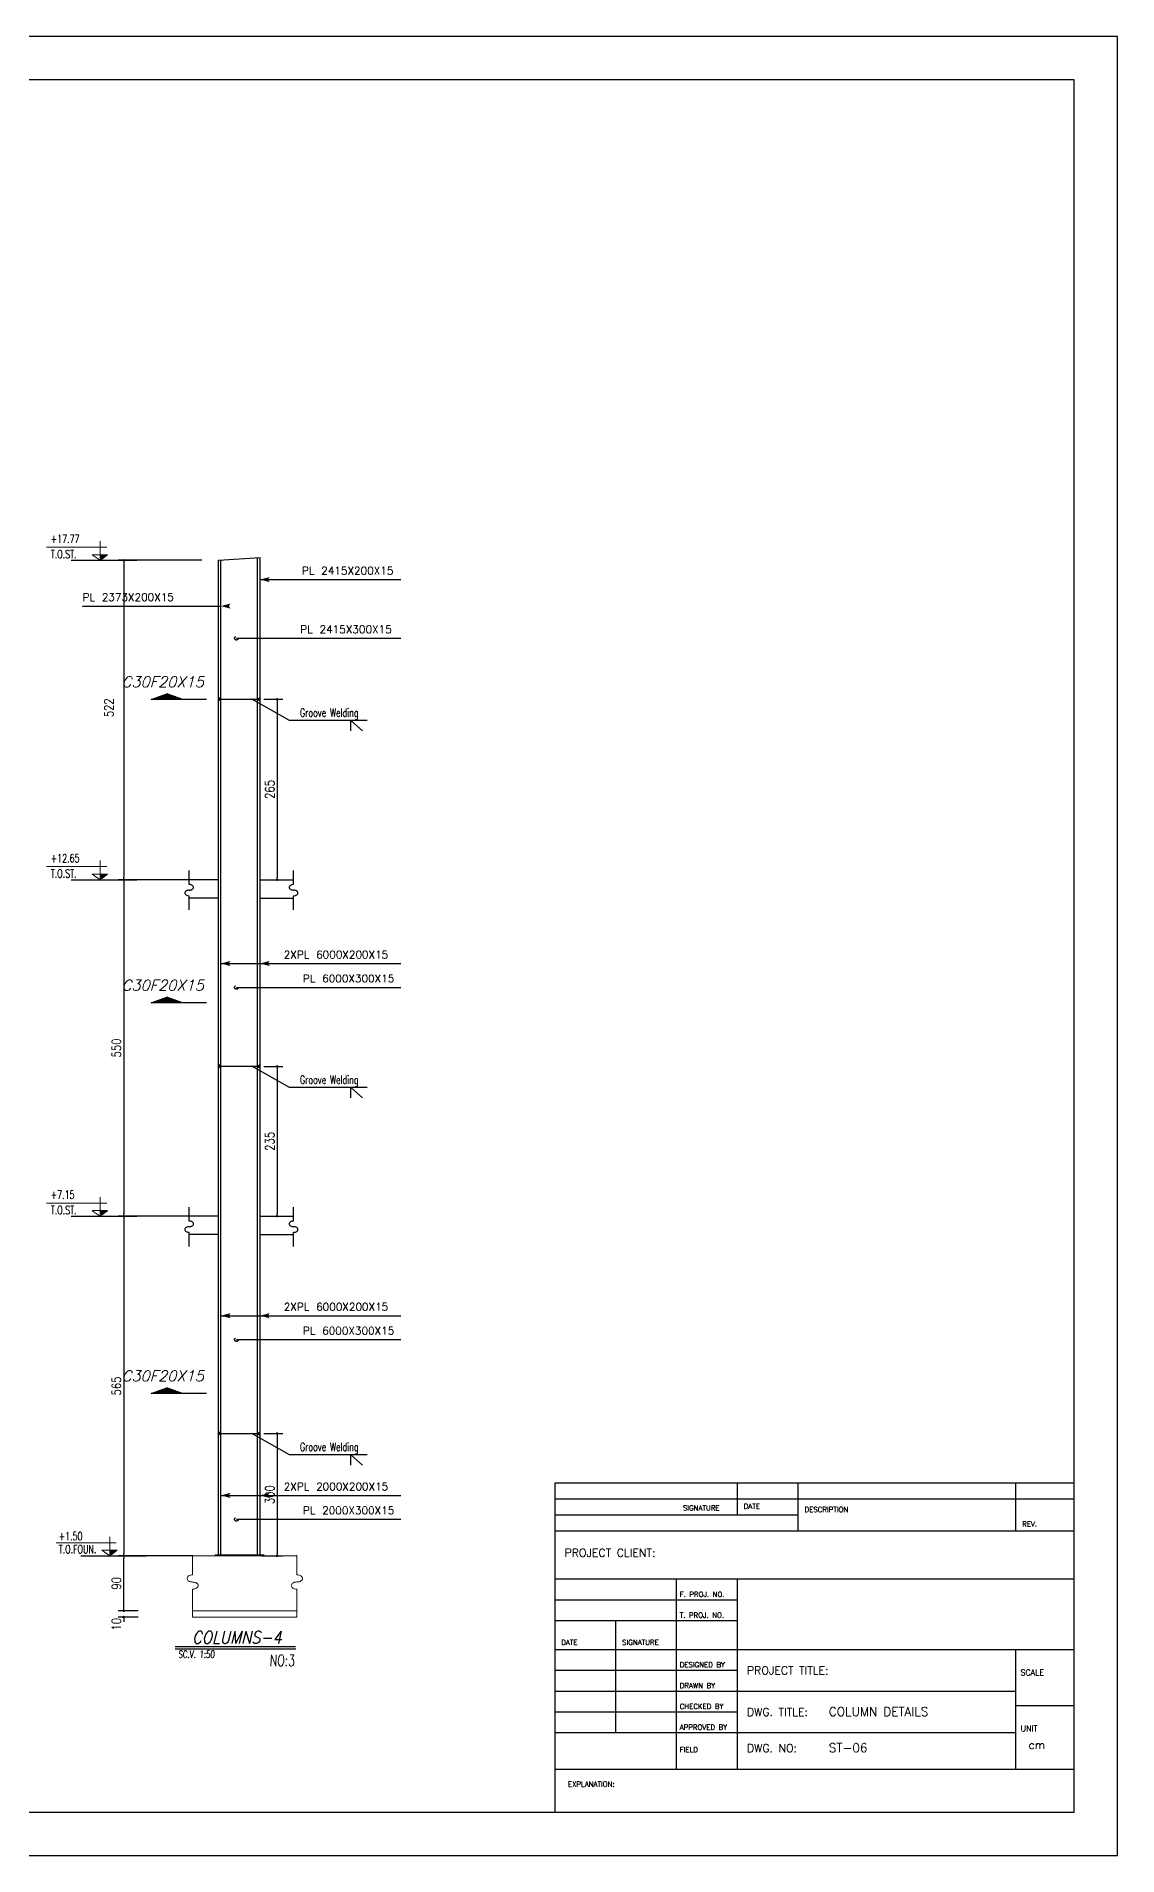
# Model space of a CAD drawing. Header units: inches. Extents: x 460503 to 460688, y 47570 to 48852.
# Drawn here: x 460554.8 to 460590.1, y 48506.8 to 48566.3 of the extents above; entities that cross this region are included whole.
import ezdxf

# ---------------------------------------------------------------- set-up
doc = ezdxf.new("R2010")
doc.units = ezdxf.units.IN
doc.header["$MEASUREMENT"] = 0
doc.linetypes.add('HIDDEN', pattern=[0.375, 0.25, -0.125])
for name, color, linetype in [('1', 1, 'Continuous'), ('1R', 1, 'Continuous'), ('2H', 2, 'HIDDEN'), ('2Y', 2, 'Continuous'), ('3', 3, 'HIDDEN'), ('3G', 3, 'Continuous'), ('4C', 4, 'Continuous'), ('6M', 6, 'Continuous'), ('COL-2', 3, 'Continuous'), ('D', 1, 'Continuous'), ('DIM', 8, 'Continuous'), ('E10', 3, 'Continuous'), ('lateral brace', 5, 'Continuous'), ('Layer4', 118, 'Continuous'), ('LEVEL', 3, 'HIDDEN'), ('TXT', 3, 'Continuous')]:
    doc.layers.add(name, color=color, linetype=linetype)
doc.layers.add('2', color=2, linetype='Continuous', lineweight=9)
doc.styles.add('E100', font='SIMPLEX.shx', dxfattribs={"width": 0.7})
doc.styles.add('ITALICT', font='italict')
doc.styles.add('ROMANC', font='TXT.shx')
doc.styles.add('ROMANS', font='ROMANS', dxfattribs={"width": 0.8})
doc.styles.add('ROMANT', font='romant')
doc.dimstyles.new('1-100', dxfattribs={"dimtxt": 0.3, "dimasz": 0.08, "dimexe": 0.18, "dimexo": 0.0625, "dimgap": 0.09, "dimtad": 1, "dimdec": 0, "dimlfac": 100, "dimdsep": 46, "dimtxsty": 'ROMANT', "dimblk": 'DOT', "dimcen": 0.09, "dimclrd": 1, "dimclre": 1, "dimclrt": 3, "dimadec": 0, "dimazin": 0, "dimtfac": 1, "dimtdec": 0, "dimtix": 1, "dimtofl": 0, "dimtmove": 2, "dimatfit": 3, "dimldrblk": 'DOT', "dimfxl": 1, "dimtolj": 1, "dimarcsym": 0})

# ---------------------------------------------------------------- blocks, each defined once
blk = doc.blocks.new('DOT')
at = {"layer": 'DIM', "color": 0, "linetype": 'ByBlock'}
blk.add_line((-0.5, 0), (-1, 0), dxfattribs=at)
at = {"layer": 'DIM', "color": 0, "linetype": 'ByBlock', "const_width": 0.5}
blk.add_lwpolyline([(-0.25, 0, 1), (0.25, 0, 1)], format="xyb", close=True, dxfattribs=at)
blk = doc.blocks.new('*D194')
at = {"layer": 'D', "color": 1, "lineweight": -2, "transparency": 16777216}
for p, q in [((460560.209, 48527.704), (460557.471, 48527.704)), ((460557.651, 48527.624), (460557.651, 48516.684)), ((460559.911, 48516.604), (460557.471, 48516.604))]:
    blk.add_line(p, q, dxfattribs=at)
at = {"layer": 'Defpoints', "color": 0, "transparency": 16777216}
for p in [(460560.271, 48527.704), (460557.651, 48516.604), (460559.973, 48516.604)]:
    blk.add_point(p, dxfattribs=at)
at = {"layer": 'D', "color": 1, "lineweight": -2, "transparency": 16777216, "xscale": 0.08, "yscale": 0.08, "zscale": 0.08}
for p, rotation in [((460557.651, 48527.704), 90), ((460557.651, 48516.604), 270)]:
    blk.add_blockref('DOT', p, dxfattribs=dict(at, rotation=rotation))
at = {"layer": 'D', "color": 2, "transparency": 16777216, "insert": (460557.411, 48522.154), "char_height": 0.3, "width": 0.65443, "attachment_point": 5, "rotation": 90, "style": 'ROMANS'}
blk.add_mtext('\\A1;565', dxfattribs=at)
blk = doc.blocks.new('_Dot')
at = {"layer": 'DIM', "color": 0, "lineweight": -2}
blk.add_line((-0.5, 0), (-1, 0), dxfattribs=at)
at = {"layer": 'DIM', "color": 0, "const_width": 0.5}
blk.add_lwpolyline([(-0.25, 0, 1), (0.25, 0, 1)], format="xyb", close=True, dxfattribs=at)
blk = doc.blocks.new('ss')
at = {"layer": '2'}
for p, q in [((0, 0.137), (0, 0.514)), ((0, -0.137), (0, -0.674))]:
    blk.add_line(p, q, dxfattribs=at)
for points in [[(0, 0, -0.064661), (-0.043, 0.006, -0.077521), (-0.076, 0.02, -0.107173), (-0.1, 0.044, -0.145), (-0.107, 0.069, -0.145), (-0.1, 0.093, -0.107173), (-0.076, 0.117, -0.077521), (-0.043, 0.131, -0.064661), (0, 0.137, -0.064661)], [(0, -0.137, 0.064661), (0.043, -0.131, 0.077521), (0.076, -0.117, 0.107173), (0.1, -0.093, 0.145), (0.107, -0.069, 0.145), (0.1, -0.044, 0.107173), (0.076, -0.02, 0.077521), (0.043, -0.006, 0.064661), (0, 0, 0.064661)]]:
    blk.add_lwpolyline(points, format="xyb", dxfattribs=at)
blk = doc.blocks.new('*D195')
at = {"layer": 'D', "color": 1, "lineweight": -2, "transparency": 16777216}
for p, q in [((460557.651, 48514.884), (460557.651, 48514.964)), ((460558.128, 48514.804), (460557.471, 48514.804)), ((460558.128, 48514.604), (460557.471, 48514.604)), ((460557.651, 48514.524), (460557.651, 48514.444))]:
    blk.add_line(p, q, dxfattribs=at)
at = {"layer": 'Defpoints', "color": 0, "transparency": 16777216}
for p in [(460557.651, 48514.604), (460558.19, 48514.804), (460558.19, 48514.604)]:
    blk.add_point(p, dxfattribs=at)
at = {"layer": 'D', "color": 1, "lineweight": -2, "transparency": 16777216, "xscale": 0.08, "yscale": 0.08, "zscale": 0.08}
for p, rotation in [((460557.651, 48514.804), 270), ((460557.651, 48514.604), 90)]:
    blk.add_blockref('DOT', p, dxfattribs=dict(at, rotation=rotation))
at = {"layer": 'D', "color": 2, "transparency": 16777216, "insert": (460557.409, 48514.367), "char_height": 0.3, "attachment_point": 5, "rotation": 90, "style": 'ROMANS'}
blk.add_mtext('\\A1;10', dxfattribs=at)
blk = doc.blocks.new('*D196')
at = {"layer": 'D', "color": 1, "lineweight": -2, "transparency": 16777216}
for p, q in [((460560.069, 48538.704), (460557.471, 48538.704)), ((460557.651, 48538.624), (460557.651, 48527.784)), ((460559.911, 48527.704), (460557.471, 48527.704))]:
    blk.add_line(p, q, dxfattribs=at)
at = {"layer": 'Defpoints', "color": 0, "transparency": 16777216}
for p in [(460560.132, 48538.704), (460557.651, 48527.704), (460559.973, 48527.704)]:
    blk.add_point(p, dxfattribs=at)
at = {"layer": 'D', "color": 1, "lineweight": -2, "transparency": 16777216, "xscale": 0.08, "yscale": 0.08, "zscale": 0.08}
for p, rotation in [((460557.651, 48538.704), 90), ((460557.651, 48527.704), 270)]:
    blk.add_blockref('DOT', p, dxfattribs=dict(at, rotation=rotation))
at = {"layer": 'D', "color": 2, "transparency": 16777216, "insert": (460557.411, 48533.204), "char_height": 0.3, "attachment_point": 5, "rotation": 90, "style": 'ROMANS'}
blk.add_mtext('\\A1;550', dxfattribs=at)
blk = doc.blocks.new('*D197')
at = {"layer": 'D', "color": 1, "lineweight": -2, "transparency": 16777216}
for p, q in [((460560.209, 48549.144), (460557.471, 48549.144)), ((460557.651, 48549.064), (460557.651, 48538.784)), ((460559.911, 48538.704), (460557.471, 48538.704))]:
    blk.add_line(p, q, dxfattribs=at)
at = {"layer": 'Defpoints', "color": 0, "transparency": 16777216}
for p in [(460560.271, 48549.144), (460557.651, 48538.704), (460559.973, 48538.704)]:
    blk.add_point(p, dxfattribs=at)
at = {"layer": 'D', "color": 1, "lineweight": -2, "transparency": 16777216, "xscale": 0.08, "yscale": 0.08, "zscale": 0.08}
for p, rotation in [((460557.651, 48549.144), 90), ((460557.651, 48538.704), 270)]:
    blk.add_blockref('DOT', p, dxfattribs=dict(at, rotation=rotation))
at = {"layer": 'D', "color": 2, "transparency": 16777216, "insert": (460557.171, 48544.324), "char_height": 0.3, "attachment_point": 5, "rotation": 90, "style": 'ROMANS'}
blk.add_mtext('\\A1;522', dxfattribs=at)
blk = doc.blocks.new('*D198')
at = {"layer": 'D', "color": 1, "lineweight": -2, "transparency": 16777216}
for p, q in [((460562.233, 48532.603), (460562.848, 48532.603)), ((460562.668, 48532.523), (460562.668, 48527.784)), ((460562.233, 48527.704), (460562.848, 48527.704))]:
    blk.add_line(p, q, dxfattribs=at)
at = {"layer": 'Defpoints', "color": 0, "transparency": 16777216}
for p in [(460562.17, 48532.603), (460562.17, 48527.704), (460562.668, 48527.704)]:
    blk.add_point(p, dxfattribs=at)
at = {"layer": 'D', "color": 1, "lineweight": -2, "transparency": 16777216, "xscale": 0.08, "yscale": 0.08, "zscale": 0.08}
for p, rotation in [((460562.668, 48532.603), 90), ((460562.668, 48527.704), 270)]:
    blk.add_blockref('DOT', p, dxfattribs=dict(at, rotation=rotation))
at = {"layer": 'D', "color": 2, "transparency": 16777216, "insert": (460562.428, 48530.153), "char_height": 0.3, "attachment_point": 5, "rotation": 90, "style": 'ROMANS'}
blk.add_mtext('\\A1;235', dxfattribs=at)
blk = doc.blocks.new('*D192')
at = {"layer": 'D', "color": 1, "lineweight": -2, "transparency": 16777216}
for p, q in [((460562.233, 48520.603), (460562.848, 48520.603)), ((460562.668, 48520.523), (460562.668, 48516.684)), ((460562.172, 48516.604), (460562.848, 48516.604))]:
    blk.add_line(p, q, dxfattribs=at)
at = {"layer": 'Defpoints', "color": 0, "transparency": 16777216}
for p in [(460562.17, 48520.603), (460562.11, 48516.604), (460562.668, 48516.604)]:
    blk.add_point(p, dxfattribs=at)
at = {"layer": 'D', "color": 1, "lineweight": -2, "transparency": 16777216, "xscale": 0.08, "yscale": 0.08, "zscale": 0.08}
for p, rotation in [((460562.668, 48520.603), 90), ((460562.668, 48516.604), 270)]:
    blk.add_blockref('DOT', p, dxfattribs=dict(at, rotation=rotation))
at = {"layer": 'D', "color": 2, "transparency": 16777216, "insert": (460562.428, 48518.603), "char_height": 0.3, "attachment_point": 5, "rotation": 90, "style": 'ROMANS'}
blk.add_mtext('\\A1;300', dxfattribs=at)
blk = doc.blocks.new('*D193')
at = {"layer": 'D', "color": 1, "lineweight": -2, "transparency": 16777216}
for p, q in [((460562.233, 48544.603), (460562.848, 48544.603)), ((460562.668, 48544.523), (460562.668, 48538.784)), ((460562.233, 48538.704), (460562.848, 48538.704))]:
    blk.add_line(p, q, dxfattribs=at)
at = {"layer": 'Defpoints', "color": 0, "transparency": 16777216}
for p in [(460562.17, 48544.603), (460562.17, 48538.704), (460562.668, 48538.704)]:
    blk.add_point(p, dxfattribs=at)
at = {"layer": 'D', "color": 1, "lineweight": -2, "transparency": 16777216, "xscale": 0.08, "yscale": 0.08, "zscale": 0.08}
for p, rotation in [((460562.668, 48544.603), 90), ((460562.668, 48538.704), 270)]:
    blk.add_blockref('DOT', p, dxfattribs=dict(at, rotation=rotation))
at = {"layer": 'D', "color": 2, "transparency": 16777216, "insert": (460562.428, 48541.653), "char_height": 0.3, "attachment_point": 5, "rotation": 90, "style": 'ROMANS'}
blk.add_mtext('\\A1;265', dxfattribs=at)
blk = doc.blocks.new('*D402')
at = {"layer": 'D', "color": 1, "lineweight": -2, "transparency": 16777216}
for p, q in [((460558.093, 48516.604), (460557.471, 48516.604)), ((460557.651, 48514.884), (460557.651, 48516.524)), ((460558.128, 48514.804), (460557.471, 48514.804))]:
    blk.add_line(p, q, dxfattribs=at)
at = {"layer": 'Defpoints', "color": 0, "transparency": 16777216}
for p in [(460557.651, 48516.604), (460558.156, 48516.604), (460558.19, 48514.804)]:
    blk.add_point(p, dxfattribs=at)
at = {"layer": 'D', "color": 1, "lineweight": -2, "transparency": 16777216, "xscale": 0.08, "yscale": 0.08, "zscale": 0.08}
for p, rotation in [((460557.651, 48516.604), 90), ((460557.651, 48514.804), 270)]:
    blk.add_blockref('DOT', p, dxfattribs=dict(at, rotation=rotation))
at = {"layer": 'D', "color": 2, "transparency": 16777216, "insert": (460557.411, 48515.704), "char_height": 0.3, "attachment_point": 5, "rotation": 90, "style": 'ROMANS'}
blk.add_mtext('\\A1;90', dxfattribs=at)

msp = doc.modelspace()

# ---------------------------------------------------------------- hatches: boundary and pattern name
at = {"layer": '1R'}
h = msp.add_hatch(color=256, dxfattribs=at)
h.dxf.hatch_style = 1
h.paths.add_polyline_path([(460560.74982749, 48544.66146963), (460560.74982749, 48544.60434085), (460560.82982749, 48544.60434085)])
h.paths.add_polyline_path([(460560.82982749, 48544.60434085), (460560.74982749, 48544.60434085), (460560.74982749, 48544.54721206)])
h = msp.add_hatch(color=256, dxfattribs=at)
h.dxf.hatch_style = 1
h.paths.add_polyline_path([(460562.10982749, 48544.66146963), (460562.10982749, 48544.60434085), (460562.02982749, 48544.60434085)])
h.paths.add_polyline_path([(460562.02982749, 48544.60434085), (460562.10982749, 48544.60434085), (460562.10982749, 48544.54721206)])
h = msp.add_hatch(color=256, dxfattribs=at)
h.dxf.hatch_style = 1
h.paths.add_polyline_path([(460560.74982749, 48532.66146963), (460560.74982749, 48532.60434085), (460560.82982749, 48532.60434085)])
h.paths.add_polyline_path([(460560.82982749, 48532.60434085), (460560.74982749, 48532.60434085), (460560.74982749, 48532.54721206)])
h = msp.add_hatch(color=256, dxfattribs=at)
h.dxf.hatch_style = 1
h.paths.add_polyline_path([(460562.10982749, 48532.66146963), (460562.10982749, 48532.60434085), (460562.02982749, 48532.60434085)])
h.paths.add_polyline_path([(460562.02982749, 48532.60434085), (460562.10982749, 48532.60434085), (460562.10982749, 48532.54721206)])
h = msp.add_hatch(color=256, dxfattribs=at)
h.dxf.hatch_style = 1
h.paths.add_polyline_path([(460560.74982749, 48520.66146963), (460560.74982749, 48520.60434085), (460560.82982749, 48520.60434085)])
h.paths.add_polyline_path([(460560.82982749, 48520.60434085), (460560.74982749, 48520.60434085), (460560.74982749, 48520.54721206)])
h = msp.add_hatch(color=256, dxfattribs=at)
h.dxf.hatch_style = 1
h.paths.add_polyline_path([(460562.10982749, 48520.66146963), (460562.10982749, 48520.60434085), (460562.02982749, 48520.60434085)])
h.paths.add_polyline_path([(460562.02982749, 48520.60434085), (460562.10982749, 48520.60434085), (460562.10982749, 48520.54721206)])
at = {"layer": 'COL-2'}
msp.add_hatch(color=256, dxfattribs=at).paths.add_polyline_path([(460562.24231381, 48516.63944085), (460560.63831791, 48516.63944085), (460560.63831791, 48516.60434085), (460562.24231381, 48516.60434085)])

# ---------------------------------------------------------------- linework, layer by layer
at = {"layer": '1'}
for p, q in [((460562.10982749, 48548.51454912), (460566.71214174, 48548.51454912)), ((460556.30404495, 48547.64766299), (460560.82982749, 48547.64766299)), ((460561.33613429, 48546.5973124), (460566.71214174, 48546.5973124)), ((460560.82982749, 48535.96531973), (460566.71214174, 48535.96531973)), ((460561.33613429, 48535.18438415), (460566.71214174, 48535.18438415)), ((460560.82982749, 48524.45263149), (460566.71214174, 48524.45263149)), ((460561.33613429, 48523.67169591), (460566.71214174, 48523.67169591)), ((460560.82982749, 48518.57891), (460566.71214174, 48518.57891)), ((460571.74860333, 48518.97600333), (460571.74860333, 48508.22088582)), ((460571.74860333, 48518.97600333), (460571.74860333, 48509.63346937)), ((460588.72955203, 48518.97600333), (460571.74860333, 48518.97600333)), ((460588.72955203, 48518.45282424), (460571.74860333, 48518.45282424)), ((460577.71284497, 48517.92964515), (460577.71284497, 48518.97600333)), ((460579.70092552, 48517.40646606), (460579.70092552, 48518.97600333)), ((460586.81616116, 48517.40646606), (460586.81616116, 48518.97600333)), ((460579.70092552, 48517.92964515), (460571.74860333, 48517.92964515)), ((460561.33613429, 48517.79797443), (460566.71214174, 48517.79797443)), ((460588.72955203, 48517.40646606), (460571.74860333, 48517.40646606)), ((460588.72955203, 48515.83692879), (460571.74860333, 48515.83692879)), ((460575.72476443, 48509.63346937), (460575.72476443, 48515.83692879)), ((460577.71284497, 48509.63346937), (460577.71284497, 48515.83692879)), ((460577.71284497, 48515.15679597), (460571.74860333, 48515.15679597)), ((460577.71284497, 48514.47666315), (460571.74860333, 48514.47666315)), ((460573.73668388, 48510.81440951), (460573.73668388, 48514.47666315)), ((460577.71284497, 48513.53494079), (460571.74860333, 48513.53494079)), ((460588.72955203, 48513.53494079), (460577.71284497, 48513.53494079)), ((460586.81616116, 48509.63346937), (460586.81616116, 48513.53494079)), ((460577.71284497, 48512.85480797), (460571.74860333, 48512.85480797)), ((460586.81616116, 48512.17467515), (460571.74860333, 48512.17467515)), ((460577.71284497, 48511.49454233), (460571.74860333, 48511.49454233)), ((460588.72955203, 48511.70381397), (460586.81616116, 48511.70381397)), ((460577.71284497, 48510.81440951), (460571.74860333, 48510.81440951)), ((460586.81616116, 48510.81440951), (460577.71284497, 48510.81440951)), ((460571.74860333, 48509.63346937), (460588.72955203, 48509.63346937))]:
    msp.add_line(p, q, dxfattribs=at)
msp.add_lwpolyline([(460507.46120186, 48508.22088582), (460588.72955203, 48508.22088582), (460588.72955203, 48564.85388246), (460507.46120186, 48564.85388246)], close=True, dxfattribs=at)
at = {"layer": '1R'}
for p, q in [((460560.82982749, 48544.60434085), (460560.74982749, 48544.66146963)), ((460560.74982749, 48544.60434085), (460562.10982749, 48544.60434085)), ((460560.74982749, 48544.60434085), (460562.10982749, 48544.60434085)), ((460560.82982749, 48544.60434085), (460560.74982749, 48544.54721206)), ((460560.74982749, 48544.60434085), (460562.10982749, 48544.60434085)), ((460563.06843736, 48543.90769097), (460561.84031582, 48544.60434085)), ((460562.02982749, 48544.60434085), (460562.10982749, 48544.66146963)), ((460562.02982749, 48544.60434085), (460562.10982749, 48544.54721206)), ((460565.61570213, 48543.90769097), (460563.06843736, 48543.90769097)), ((460560.82982749, 48532.60434085), (460560.74982749, 48532.66146963)), ((460560.74982749, 48532.60434085), (460562.10982749, 48532.60434085)), ((460560.82982749, 48532.60434085), (460560.74982749, 48532.54721206)), ((460560.74982749, 48532.60434085), (460562.10982749, 48532.60434085)), ((460563.06843736, 48531.90769097), (460561.84031582, 48532.60434085)), ((460562.02982749, 48532.60434085), (460562.10982749, 48532.66146963)), ((460562.02982749, 48532.60434085), (460562.10982749, 48532.54721206)), ((460565.61570213, 48531.90769097), (460563.06843736, 48531.90769097)), ((460560.82982749, 48520.60434085), (460560.74982749, 48520.66146963)), ((460560.74982749, 48520.60434085), (460562.10982749, 48520.60434085)), ((460560.82982749, 48520.60434085), (460560.74982749, 48520.54721206)), ((460563.06843736, 48519.90769097), (460561.84031582, 48520.60434085)), ((460562.02982749, 48520.60434085), (460562.10982749, 48520.66146963)), ((460562.02982749, 48520.60434085), (460562.10982749, 48520.54721206)), ((460565.61570213, 48519.90769097), (460563.06843736, 48519.90769097))]:
    msp.add_line(p, q, dxfattribs=at)
at = {"layer": '2'}
for p, q in [((460557.09750345, 48549.57185463), (460555.12585039, 48549.57185463)), ((460556.88465746, 48549.14374072), (460556.6246126, 48549.32390357)), ((460556.62467919, 48549.32861441), (460557.12476547, 48549.32861441)), ((460556.88465746, 48549.14374072), (460556.88465746, 48549.76817138)), ((460556.88465746, 48538.70434085), (460556.88465746, 48539.32877151)), ((460557.09750345, 48539.13245476), (460555.12585039, 48539.13245476)), ((460556.88465746, 48538.70434085), (460556.6246126, 48538.8845037)), ((460556.62467919, 48538.88921454), (460557.12476547, 48538.88921454)), ((460557.09750345, 48528.13245476), (460555.12585039, 48528.13245476)), ((460556.88465746, 48527.70434085), (460556.88465746, 48528.32877151)), ((460556.88465746, 48527.70434085), (460556.6246126, 48527.8845037)), ((460556.62467919, 48527.88921454), (460557.12476547, 48527.88921454)), ((460557.19689774, 48516.60434085), (460557.19689774, 48517.22877151)), ((460557.40974373, 48517.03245476), (460555.43809067, 48517.03245476)), ((460557.19689774, 48516.60434085), (460556.93685288, 48516.7845037)), ((460556.93691947, 48516.78921454), (460557.43700575, 48516.78921454)), ((460560.63831791, 48516.63944085), (460562.24231791, 48516.63944085)), ((460559.90280926, 48516.60434085), (460563.31303813, 48516.60434085)), ((460559.90270579, 48514.60434085), (460563.31307165, 48514.60434085)), ((460559.90271752, 48514.80434085), (460563.31305786, 48514.80434085))]:
    msp.add_line(p, q, dxfattribs=at)
at = {"layer": '2H'}
for p, q in [((460557.12469887, 48549.32390357), (460556.88465746, 48549.14374072)), ((460557.12469887, 48538.8845037), (460556.88465746, 48538.70434085)), ((460557.12469887, 48527.8845037), (460556.88465746, 48527.70434085)), ((460557.43693916, 48516.7845037), (460557.19689774, 48516.60434085))]:
    msp.add_line(p, q, dxfattribs=at)
at = {"layer": '2Y'}
for p, q in [((460565.08139116, 48543.57181345), (460565.08139116, 48543.90681865)), ((460565.08139116, 48543.90681865), (460565.45609368, 48543.57181345)), ((460559.79308961, 48538.5458941), (460559.79308961, 48539.00151721)), ((460563.20521853, 48538.5458941), (460563.20521853, 48539.00151721)), ((460559.79308961, 48537.71994722), (460559.79308961, 48538.1805317)), ((460563.20521853, 48537.71994722), (460563.20521853, 48538.1805317)), ((460565.08139116, 48531.57181345), (460565.08139116, 48531.90681865)), ((460565.08139116, 48531.90681865), (460565.45609368, 48531.57181345)), ((460559.79308961, 48527.5458941), (460559.79308961, 48528.00151721)), ((460563.20521853, 48527.5458941), (460563.20521853, 48528.00151721)), ((460559.79308961, 48526.71994722), (460559.79308961, 48527.1805317)), ((460563.20521853, 48526.71994722), (460563.20521853, 48527.1805317)), ((460565.08139116, 48519.57181345), (460565.08139116, 48519.90681865)), ((460565.08139116, 48519.90681865), (460565.45609368, 48519.57181345))]:
    msp.add_line(p, q, dxfattribs=at)
for centre, radius, start, end in [((460559.70963504, 48538.2718723), 0.05975846, 146.9984553077, 179.9999999992), ((460559.70963504, 48538.2718723), 0.05975846, 180, 213.0015446909), ((460559.74954942, 48538.24595007), 0.10735174, 122.529539564, 146.9984553077), ((460559.74954942, 48538.29779453), 0.10735174, 213.0015446923, 237.470460436), ((460559.77584388, 48538.20472294), 0.15625036, 104.7985041142, 122.5295395679), ((460559.77584388, 48538.33902165), 0.15625036, 237.470460436, 255.2014958892), ((460559.79308961, 48538.13944361), 0.22376929, 89.9999999967, 104.7985041108), ((460559.79308961, 48538.40430099), 0.22376929, 255.2014958892, 270), ((460559.79308961, 48538.32212481), 0.22376929, 75.2014958892, 90.0000000033), ((460559.79308961, 48538.58698219), 0.22376929, 270, 284.7985041142), ((460559.81033533, 48538.38740414), 0.15625036, 57.4704604367, 75.2014958892), ((460559.81033533, 48538.52170285), 0.15625036, 284.7985041109, 302.5295395644), ((460559.83662979, 48538.42863127), 0.10735174, 33.001544693, 57.4704604367), ((460559.83662979, 48538.48047573), 0.10735174, 302.529539564, 326.9984553088), ((460559.87654417, 48538.4545535), 0.05975846, 359.9999999983, 33.0015446909), ((460559.87654417, 48538.4545535), 0.05975846, 326.9984553088, 0), ((460563.12176396, 48538.4545535), 0.05975846, 146.9984553091, 180.0000000017), ((460563.12176396, 48538.4545535), 0.05975846, 180, 213.0015446912), ((460563.16167834, 48538.42863127), 0.10735174, 122.5295395633, 146.998455307), ((460563.16167834, 48538.48047573), 0.10735174, 213.0015446912, 237.470460436), ((460563.18797281, 48538.38740414), 0.15625036, 104.7985041108, 122.5295395633), ((460563.18797281, 48538.52170285), 0.15625036, 237.4704604356, 255.2014958891), ((460563.20521853, 48538.32212481), 0.22376929, 89.9999999967, 104.7985041108), ((460563.20521853, 48538.58698219), 0.22376929, 255.2014958858, 270), ((460563.20521853, 48538.13944361), 0.22376929, 75.2014958892, 90.0000000033), ((460563.20521853, 48538.40430099), 0.22376929, 270, 284.7985041108), ((460563.22246425, 48538.20472294), 0.15625036, 57.4704604321, 75.2014958858), ((460563.22246425, 48538.33902165), 0.15625036, 284.7985041108, 302.529539564), ((460563.24875871, 48538.24595007), 0.10735174, 33.0015446923, 57.470460436), ((460563.24875871, 48538.29779453), 0.10735174, 302.529539564, 326.9984553077), ((460563.28867309, 48538.2718723), 0.05975846, 0.0000000008, 33.0015446923), ((460563.28867309, 48538.2718723), 0.05975846, 326.9984553091, 0), ((460559.74954942, 48527.24595007), 0.10735174, 122.529539564, 146.9984553077), ((460559.77584388, 48527.20472294), 0.15625036, 104.7985041142, 122.5295395679), ((460559.79308961, 48527.13944361), 0.22376929, 89.9999999967, 104.7985041108), ((460559.79308961, 48527.32212481), 0.22376929, 75.2014958892, 90.0000000033), ((460559.79308961, 48527.58698219), 0.22376929, 270, 284.7985041142), ((460559.81033533, 48527.38740414), 0.15625036, 57.4704604367, 75.2014958892), ((460559.81033533, 48527.52170285), 0.15625036, 284.7985041109, 302.5295395644), ((460559.83662979, 48527.42863127), 0.10735174, 33.001544693, 57.4704604367), ((460559.83662979, 48527.48047573), 0.10735174, 302.529539564, 326.9984553088), ((460559.87654417, 48527.4545535), 0.05975846, 359.9999999983, 33.0015446909), ((460559.87654417, 48527.4545535), 0.05975846, 326.9984553088, 0), ((460563.12176396, 48527.4545535), 0.05975846, 146.9984553091, 180.0000000017), ((460563.12176396, 48527.4545535), 0.05975846, 180, 213.0015446912), ((460563.16167834, 48527.42863127), 0.10735174, 122.5295395633, 146.998455307), ((460563.16167834, 48527.48047573), 0.10735174, 213.0015446912, 237.470460436), ((460563.18797281, 48527.38740414), 0.15625036, 104.7985041108, 122.5295395633), ((460563.18797281, 48527.52170285), 0.15625036, 237.4704604356, 255.2014958891), ((460563.20521853, 48527.32212481), 0.22376929, 89.9999999967, 104.7985041108), ((460563.20521853, 48527.58698219), 0.22376929, 255.2014958858, 270), ((460563.20521853, 48527.13944361), 0.22376929, 75.2014958892, 90.0000000033), ((460563.22246425, 48527.20472294), 0.15625036, 57.4704604321, 75.2014958858), ((460563.24875871, 48527.24595007), 0.10735174, 33.0015446923, 57.470460436), ((460559.70963504, 48527.2718723), 0.05975846, 146.9984553077, 179.9999999992), ((460559.70963504, 48527.2718723), 0.05975846, 180, 213.0015446909), ((460559.74954942, 48527.29779453), 0.10735174, 213.0015446923, 237.470460436), ((460559.77584388, 48527.33902165), 0.15625036, 237.470460436, 255.2014958892), ((460559.79308961, 48527.40430099), 0.22376929, 255.2014958892, 270), ((460563.20521853, 48527.40430099), 0.22376929, 270, 284.7985041108), ((460563.22246425, 48527.33902165), 0.15625036, 284.7985041108, 302.529539564), ((460563.24875871, 48527.29779453), 0.10735174, 302.529539564, 326.9984553077), ((460563.28867309, 48527.2718723), 0.05975846, 0.0000000008, 33.0015446923), ((460563.28867309, 48527.2718723), 0.05975846, 326.9984553091, 0)]:
    msp.add_arc(centre, radius, start, end, dxfattribs=at)
at = {"layer": '3'}
for centre in [(460561.33613429, 48546.5973124), (460561.33613429, 48535.18438415), (460561.33613429, 48523.67169591), (460561.33613429, 48517.79797443)]:
    msp.add_circle(centre, 0.06, dxfattribs=at)
for points in [[(460556.88465746, 48549.14374072), (460557.12469887, 48549.32390357), (460556.88465746, 48549.32390357)], [(460562.10982749, 48548.51454912), (460562.3670628, 48548.51454912), (460562.42346215, 48548.59860513)], [(460562.10982749, 48548.51454912), (460562.3670628, 48548.51454912), (460562.42346215, 48548.43049311)], [(460560.82982749, 48547.64766299), (460561.0870628, 48547.64766299), (460561.14346215, 48547.73171899)], [(460560.82982749, 48547.64766299), (460561.0870628, 48547.64766299), (460561.14346215, 48547.56360698)], [(460556.88465746, 48538.70434085), (460557.12469887, 48538.8845037), (460556.88465746, 48538.8845037)], [(460560.82982749, 48535.96531973), (460561.0870628, 48535.96531973), (460561.14346215, 48536.04937573)], [(460560.82982749, 48535.96531973), (460561.0870628, 48535.96531973), (460561.14346215, 48535.88126372)], [(460562.10982749, 48535.96531973), (460562.3670628, 48535.96531973), (460562.42346215, 48536.04937573)], [(460562.10982749, 48535.96531973), (460562.3670628, 48535.96531973), (460562.42346215, 48535.88126372)], [(460556.88465746, 48527.70434085), (460557.12469887, 48527.8845037), (460556.88465746, 48527.8845037)], [(460560.82982749, 48524.45263149), (460561.0870628, 48524.45263149), (460561.14346215, 48524.5366875)], [(460560.82982749, 48524.45263149), (460561.0870628, 48524.45263149), (460561.14346215, 48524.36857548)], [(460562.10982749, 48524.45263149), (460562.3670628, 48524.45263149), (460562.42346215, 48524.5366875)], [(460562.10982749, 48524.45263149), (460562.3670628, 48524.45263149), (460562.42346215, 48524.36857548)], [(460560.82982749, 48518.57891), (460561.0870628, 48518.57891), (460561.14346215, 48518.66296601)], [(460560.82982749, 48518.57891), (460561.0870628, 48518.57891), (460561.14346215, 48518.494854)], [(460562.10982749, 48518.57891), (460562.3670628, 48518.57891), (460562.42346215, 48518.66296601)], [(460562.10982749, 48518.57891), (460562.3670628, 48518.57891), (460562.42346215, 48518.494854)], [(460557.19689774, 48516.60434085), (460557.43693916, 48516.7845037), (460557.19689774, 48516.7845037)]]:
    msp.add_solid(points, dxfattribs=at)
at = {"layer": '3G'}
for p, q in [((460560.74982749, 48549.14374072), (460562.10982749, 48549.23415168, -0.00499999)), ((460560.74982749, 48516.63944085), (460560.74982749, 48549.14374072)), ((460560.82982749, 48516.63944085), (460560.82982749, 48549.14905901)), ((460562.02982749, 48516.63944085), (460562.02982749, 48549.22883338)), ((460562.02982749, 48516.63944085), (460562.02982749, 48549.22883338)), ((460562.10982749, 48516.63944085), (460562.10982749, 48549.23415168)), ((460558.54957659, 48544.59945043), (460559.0935094, 48544.79301723)), ((460560.35245598, 48544.59945043), (460558.54957659, 48544.59945043)), ((460560.74982749, 48538.70434085), (460559.79308961, 48538.70434085)), ((460562.10982749, 48538.70434085), (460563.20521853, 48538.70434085)), ((460560.74982749, 48538.10434085), (460559.79308961, 48538.10434085)), ((460562.10982749, 48538.10434085), (460563.20521853, 48538.10434085)), ((460558.54957659, 48534.68158855), (460559.0935094, 48534.87515535)), ((460560.35245598, 48534.68158855), (460558.54957659, 48534.68158855)), ((460560.74982749, 48527.70434085), (460559.79308961, 48527.70434085)), ((460562.10982749, 48527.70434085), (460563.20521853, 48527.70434085)), ((460560.74982749, 48527.10434085), (460559.79308961, 48527.10434085)), ((460562.10982749, 48527.10434085), (460563.20521853, 48527.10434085)), ((460558.54957659, 48521.91150382), (460559.0935094, 48522.10507062)), ((460560.35245598, 48521.91150382), (460558.54957659, 48521.91150382)), ((460559.33751912, 48513.56494949), (460563.27436439, 48513.56494949))]:
    msp.add_line(p, q, dxfattribs=at)
for points in [[(460558.54957659, 48544.59945043), (460559.0935094, 48544.79301723), (460559.0935094, 48544.59945043)], [(460559.63744221, 48544.59945043), (460559.0935094, 48544.79301723), (460559.0935094, 48544.59945043)], [(460558.54957659, 48534.68158855), (460559.0935094, 48534.87515535), (460559.0935094, 48534.68158855)], [(460559.63744221, 48534.68158855), (460559.0935094, 48534.87515535), (460559.0935094, 48534.68158855)], [(460558.54957659, 48521.91150382), (460559.0935094, 48522.10507062), (460559.0935094, 48521.91150382)], [(460559.63744221, 48521.91150382), (460559.0935094, 48522.10507062), (460559.0935094, 48521.91150382)]]:
    msp.add_solid(points, dxfattribs=at)
at = {"layer": '6M', "color": 4}
msp.add_line((460559.33751912, 48513.64023305), (460563.26795391, 48513.64023305), dxfattribs=at)
at = {"layer": 'COL-2'}
msp.add_line((460560.63831791, 48516.63944085), (460560.63831791, 48516.60434085), dxfattribs=at)
at = {"layer": 'D'}
for p, q in [((460555.93498403, 48549.14374072), (460558.08534483, 48549.14374072)), ((460555.93498403, 48538.70434085), (460558.08534483, 48538.70434085)), ((460555.93498403, 48527.70434085), (460558.08534483, 48527.70434085)), ((460556.24722431, 48516.60434085), (460558.39758511, 48516.60434085))]:
    msp.add_line(p, q, dxfattribs=at)
at = {"layer": 'DIM'}
msp.add_lwpolyline([(460506.04537694, 48506.80506091), (460590.14537694, 48506.80506091), (460590.14537694, 48566.26970737), (460506.04537694, 48566.26970737)], close=True, dxfattribs=at)
at = {"layer": 'lateral brace'}
msp.add_lwpolyline([(460506.04537694, 48506.80506091), (460590.14537694, 48506.80506091), (460590.14537694, 48566.26970737), (460506.04537694, 48566.26970737)], close=True, dxfattribs=at)
at = {"layer": 'Layer4'}
msp.add_lwpolyline([(460590.14537694, 48566.26970737), (460506.04537694, 48566.26970737), (460506.04537694, 48506.80506091), (460590.14537694, 48506.80506091)], close=True, dxfattribs=at)

# ---------------------------------------------------------------- block references
at = {"layer": 'TXT', "yscale": 1.7, "zscale": 1.7}
for p, xscale in [((460559.90283627, 48515.74743876), 1.7), ((460563.31294393, 48515.74885953), -1.7)]:
    msp.add_blockref('ss', p, dxfattribs=dict(at, xscale=xscale))

# ---------------------------------------------------------------- texts
at = {"layer": '1', "style": 'ROMANS'}
for s, height, p in [('SIGNATURE', 0.167417309, (460575.93403606, 48518.08659888)), ('DATE', 0.167417309, (460577.92211661, 48518.13891679)), ('DESCRIPTION', 0.1674173092, (460579.91019716, 48518.03428097)), ('REV.', 0.167417309, (460587.0254328, 48517.56341979)), ('PROJECT CLIENT:', 0.2615895456, (460572.06251079, 48516.57211736)), ('F. PROJ. NO.', 0.1674173092, (460575.82940024, 48515.26143179)), ('T. PROJ. NO.', 0.1674173092, (460575.82940024, 48514.58129897)), ('DATE', 0.167417309, (460571.95787497, 48513.69189451)), ('SIGNATURE', 0.167417309, (460573.94595552, 48513.69189451)), ('DESIGNED BY', 0.1674173092, (460575.82940024, 48512.95944379)), ('PROJECT TITLE:', 0.2615895456, (460578.02675243, 48512.72780038)), ('SCALE', 0.188344473, (460586.97311489, 48512.69785424)), ('DRAWN BY', 0.167417309, (460575.82940024, 48512.27931097)), ('CHECKED BY', 0.167417309, (460575.82940024, 48511.59917815)), ('DWG. TITLE:', 0.2615895456, (460578.02675243, 48511.36753474)), ('APPROVED BY', 0.1674173092, (460575.82940024, 48510.91904533)), ('UNIT', 0.188344473, (460586.97311489, 48510.86672742)), ('FIELD', 0.167417309, (460575.82940024, 48510.1865946)), ('DWG. NO:', 0.261589546, (460578.02675243, 48510.1865946)), ('cm', 0.261589546, (460587.23470443, 48510.29123042)), ('EXPLANATION:', 0.1674173092, (460572.17270318, 48509.05785553))]:
    msp.add_text(s, height=height, dxfattribs=at).set_placement(p)
at = {"layer": '2Y', "style": 'ROMANC'}
for s, p in [('PL 2415X200X15', (460563.47962511, 48548.68020619)), ('PL 2373X200X15', (460556.30356622, 48547.81332006)), ('PL 2415X300X15', (460563.42479523, 48546.76296947)), ('2XPL 6000X200X15', (460562.88247783, 48536.1309768)), ('PL 6000X300X15', (460563.51010243, 48535.35004122)), ('2XPL 6000X200X15', (460562.88247783, 48524.61828856)), ('PL 6000X300X15', (460563.51010243, 48523.83735298)), ('2XPL 2000X200X15', (460562.88247783, 48518.74456707)), ('PL 2000X300X15', (460563.51010243, 48517.9636315))]:
    msp.add_text(s, height=0.2499993062, dxfattribs=at).set_placement(p)
at = {"layer": '3', "style": 'ROMANS', "oblique": 3, "width": 0.7}
for s, height, p in [('SC.V. 1:50', 0.24, (460559.43748412, 48513.2645553)), ('NO:3', 0.3696, (460562.42098507, 48513.00013841))]:
    msp.add_text(s, height=height, dxfattribs=at).set_placement(p)
at = {"layer": '3G', "style": 'ITALICT'}
for p in [(460557.58796843, 48544.99701955), (460557.58796843, 48535.07915767), (460557.58796843, 48522.30907294)]:
    msp.add_text('C30F20X15', height=0.35, dxfattribs=at).set_placement(p)
at = {"layer": '4C', "style": 'ITALICT', "width": 0.88}
msp.add_text('COLUMNS-4', height=0.4, dxfattribs=at).set_placement((460559.88851919, 48513.73803448))
at = {"layer": 'E10', "color": 3, "style": 'E100'}
for s, p in [('COLUMN DETAILS', (460580.70460128, 48511.36753474)), ('ST-06', (460580.70460128, 48510.1865946))]:
    msp.add_text(s, height=0.28865, dxfattribs=at).set_placement(p)
at = {"layer": 'LEVEL', "style": 'ROMANS', "width": 0.7}
for s, p in [('+17.77', (460555.26664861, 48549.71148876)), ('T.O.ST.  ', (460555.26664861, 48549.21024184)), ('Groove Welding', (460563.41224928, 48544.02925542)), ('+12.65', (460555.26664861, 48539.27208889)), ('T.O.ST.  ', (460555.26664861, 48538.77084197)), ('Groove Welding', (460563.41224928, 48532.02925542)), ('+7.15', (460555.26664861, 48528.27208889)), ('T.O.ST.  ', (460555.26664861, 48527.77084197)), ('Groove Welding', (460563.41224928, 48520.02925542)), ('+1.50', (460555.52674669, 48517.11339345)), ('T.O.FOUN.', (460555.52674669, 48516.68383609))]:
    msp.add_text(s, height=0.27, dxfattribs=at).set_placement(p)

# ---------------------------------------------------------------- dimensions: what is measured, and where the dimension line sits
at = {"layer": 'D'}
for base, p1, p2, angle, text, picture, middle in [((460557.65126344, 48538.70434085), (460560.27145855, 48549.14374072), (460559.97327858, 48538.70434085), 90, '522', '*D197', (460557.41126344, 48544.32404078)), ((460557.65126344, 48514.60434085), (460558.19025365, 48514.80434085), (460558.19025365, 48514.60434085), 270, '10', '*D195', (460557.64894349, 48514.36717877))]:
    dim = msp.add_linear_dim(base=base, p1=p1, p2=p2, angle=angle, text=text, dimstyle='1-100', override={"dimtxsty": 'ROMANS', "dimclrt": 2, "dimtmove": 1}, dxfattribs=at)
    dim.commit()
    dim.dimension.update_dxf_attribs({"geometry": picture, "text_midpoint": middle, "dimtype": 160})
for base, p1, p2, text, picture, middle in [((460562.66777839, 48538.70434085), (460562.170388, 48544.60250203), (460562.170388, 48538.70434085), '265', '*D193', (460562.42777839, 48541.65342144)), ((460557.65126344, 48527.70434085), (460560.13151987, 48538.70434085), (460559.97327858, 48527.70434085), '550', '*D196', (460557.41126344, 48533.20434085)), ((460562.66777839, 48527.70434085), (460562.170388, 48532.60250203), (460562.170388, 48527.70434085), '235', '*D198', (460562.42777839, 48530.15342144)), ((460557.65126344, 48516.60434085), (460560.27145855, 48527.70434085), (460559.97327858, 48516.60434085), '565', '*D194', (460557.41126344, 48522.15434085)), ((460562.66777839, 48516.60434085), (460562.170388, 48520.60250203), (460562.10982749, 48516.60434085), '300', '*D192', (460562.42777839, 48518.60342144)), ((460557.65126344, 48516.60434085), (460558.19025365, 48514.80434085), (460558.15592272, 48516.60434085), '90', '*D402', (460557.41126344, 48515.70434085))]:
    dim = msp.add_linear_dim(base=base, p1=p1, p2=p2, angle=90, text=text, dimstyle='1-100', override={"dimtxsty": 'ROMANS', "dimclrt": 2, "dimtmove": 1}, dxfattribs=at)
    dim.commit()
    dim.dimension.update_dxf_attribs({"geometry": picture, "text_midpoint": middle})

doc.saveas('drawing.dxf')
